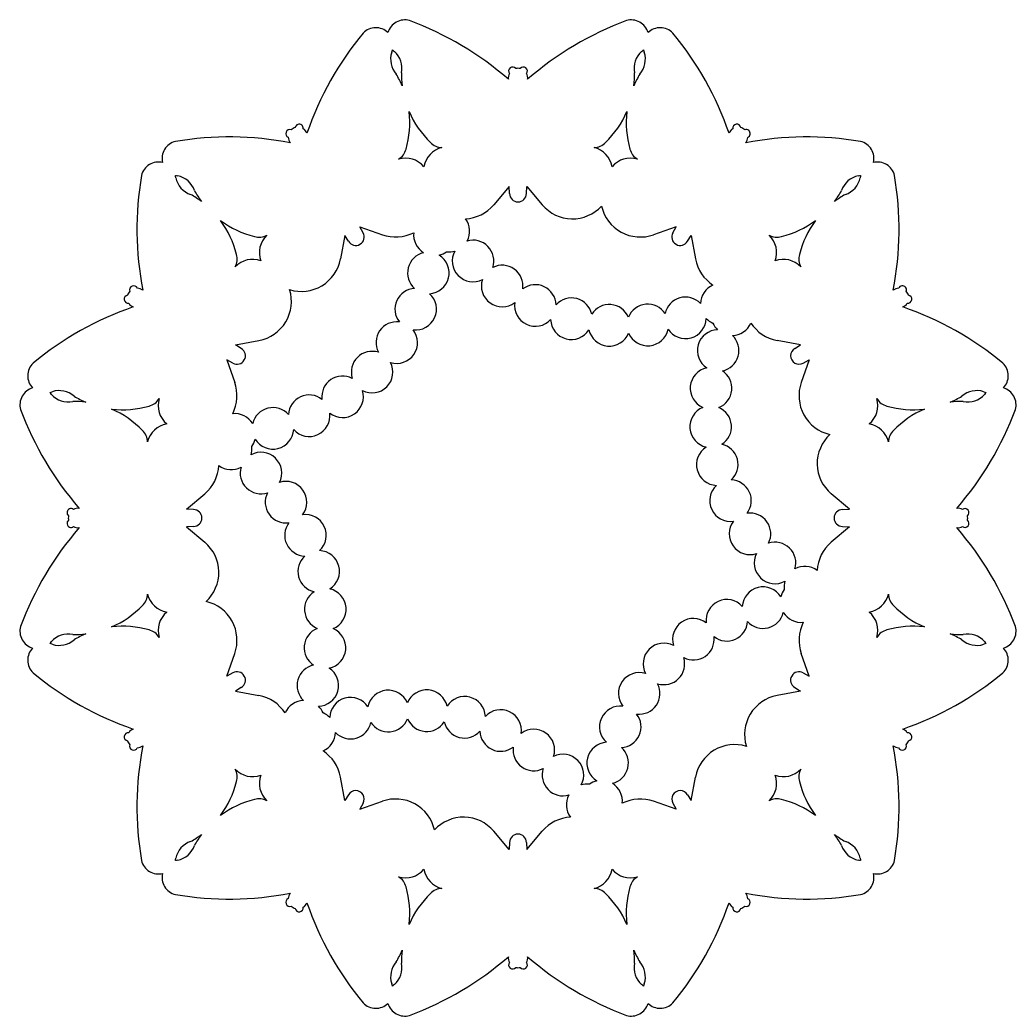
# Model space of a CAD drawing. Extents: x -11 to 241, y -9 to 175.
# Drawn here: x 175.7 to 240.7, y -5 to 60 of the extents above; entities that cross this region are included whole.
import ezdxf

# ---------------------------------------------------------------- set-up
doc = ezdxf.new("R2010")
doc.units = 0
doc.layers.get('0').update_dxf_attribs({"linetype": 'CONTINUOUS'})

msp = doc.modelspace()

# ---------------------------------------------------------------- linework, layer by layer
for p, q in [((207.613774, 49.089856), (206.60365, 47.901696)), ((207.635169, 48.640411), (207.613774, 49.089856)), ((208.733871, 48.640411), (208.755267, 49.089856)), ((208.755267, 49.089856), (209.76539, 47.901696)), ((198.077782, 46.079517), (197.871588, 46.479445)), ((197.871588, 46.479445), (199.340461, 45.955531)), ((218.497452, 46.479445), (217.028579, 45.955531)), ((218.291258, 46.079517), (218.497452, 46.479445)), ((196.883026, 45.908699), (196.602313, 44.374661)), ((197.126277, 45.530166), (196.883026, 45.908699)), ((219.242763, 45.530166), (219.486014, 45.908699)), ((219.486014, 45.908699), (219.766727, 44.374661)), ((189.751252, 38.776924), (191.28529, 39.057637)), ((226.617789, 38.776924), (225.08375, 39.057637)), ((190.129784, 38.533673), (189.751252, 38.776924)), ((226.239256, 38.533673), (226.617789, 38.776924)), ((189.180505, 37.788362), (189.70442, 36.31949)), ((189.580433, 37.582169), (189.180505, 37.788362)), ((227.188535, 37.788362), (226.664621, 36.31949)), ((226.788607, 37.582169), (227.188535, 37.788362)), ((186.570094, 28.046177), (187.758254, 29.056301)), ((229.798946, 28.046177), (228.610786, 29.056301)), ((187.019539, 28.024782), (186.570094, 28.046177)), ((229.349501, 28.024782), (229.798946, 28.046177)), ((187.019539, 26.926079), (186.570094, 26.904684)), ((186.570094, 26.904684), (187.758254, 25.89456)), ((229.798946, 26.904684), (228.610786, 25.89456)), ((229.349501, 26.926079), (229.798946, 26.904684)), ((189.180505, 17.162498), (189.70442, 18.631371)), ((227.188535, 17.162498), (226.664621, 18.631371)), ((189.580433, 17.368692), (189.180505, 17.162498)), ((226.788607, 17.368692), (227.188535, 17.162498)), ((190.129784, 16.417188), (189.751252, 16.173936)), ((226.239256, 16.417188), (226.617789, 16.173936)), ((189.751252, 16.173936), (191.28529, 15.893223)), ((226.617789, 16.173936), (225.08375, 15.893223)), ((196.883026, 9.042162), (196.602313, 10.5762)), ((219.486014, 9.042162), (219.766727, 10.5762)), ((197.126277, 9.420695), (196.883026, 9.042162)), ((219.242763, 9.420695), (219.486014, 9.042162)), ((197.871588, 8.471415), (199.340461, 8.99533)), ((198.077782, 8.871343), (197.871588, 8.471415)), ((218.497452, 8.471415), (217.028579, 8.99533)), ((218.291258, 8.871343), (218.497452, 8.471415)), ((207.613774, 5.861005), (206.60365, 7.049164)), ((208.755267, 5.861005), (209.76539, 7.049164)), ((207.635169, 6.310449), (207.613774, 5.861005)), ((208.733871, 6.310449), (208.755267, 5.861005))]:
    msp.add_line(p, q)
for centre, radius, start, end in [((200.794428, 58.827158), 1.138673, 73.983247, 164.010735), ((193.907176, 40.436926), 20.772922, 48.914998, 69.715981), ((222.461864, 40.436926), 20.772922, 110.284019, 131.085002), ((215.574612, 58.827158), 1.138673, 15.989265, 106.016753), ((198.908664, 58.321869), 1.138673, 45.989265, 136.016753), ((217.460376, 58.321869), 1.138673, 43.983247, 134.010735), ((214.068315, 45.839086), 20.772922, 140.284019, 161.085002), ((202.300725, 45.839086), 20.772922, 18.914998, 39.715981), ((201.345448, 57.398974), 1.47048, 161.852288, 221.353417), ((198.908664, 58.321869), 1.138673, 335.903726, 344.010735), ((200.794428, 58.827158), 1.138673, 225.989265, 234.096274), ((199.145559, 56.809516), 1.47048, 348.646583, 48.147712), ((217.223481, 56.809516), 1.47048, 131.852288, 191.353417), ((215.023593, 57.398974), 1.47048, 318.646583, 18.147712), ((215.574612, 58.827158), 1.138673, 305.903726, 314.010735), ((217.460376, 58.321869), 1.138673, 195.989265, 204.096274), ((207.829621, 56.634018), 0.260081, 38.05372, 218.05372), ((208.18452, 56.180645), 0.631777, 76.255776, 103.744224), ((208.540206, 56.632505), 0.261634, 321.791639, 141.791639), ((195.000631, 53.258818), 6.124392, 23.222973, 31.156327), ((206.710409, 56.396444), 6.124392, 178.843673, 186.777027), ((208.18452, 56.180645), 0.631777, 152.363216, 187.863148), ((208.18452, 56.180645), 0.631777, 352.136852, 27.327502), ((209.658631, 56.396444), 6.124392, 353.222973, 1.156327), ((221.368409, 53.258818), 6.124392, 148.843673, 156.777027), ((195.000631, 53.258818), 6.124392, 343.73927, 6.777027), ((206.710409, 56.396444), 6.124392, 203.222973, 226.26073), ((209.658631, 56.396444), 6.124392, 313.73927, 336.777027), ((221.368409, 53.258818), 6.124392, 173.222973, 196.26073), ((193.297875, 52.550059), 0.260081, 68.05372, 248.05372), ((193.831913, 52.334875), 0.631777, 106.255776, 133.744224), ((193.914016, 52.904041), 0.261634, 351.791639, 171.791639), ((193.831913, 52.334875), 0.631777, 22.136852, 57.327502), ((222.537127, 52.334875), 0.631777, 122.363216, 157.863148), ((222.456462, 52.904958), 0.260081, 8.05372, 188.05372), ((222.537127, 52.334875), 0.631777, 46.255776, 73.744224), ((223.071091, 52.548355), 0.261634, 291.791639, 111.791639), ((186.108649, 50.931777), 1.138673, 103.983247, 194.010735), ((189.33923, 31.561742), 20.772922, 78.914998, 99.715981), ((193.831913, 52.334875), 0.631777, 182.363216, 217.863148), ((227.02981, 31.561742), 20.772922, 80.284019, 101.085002), ((222.537127, 52.334875), 0.631777, 322.136852, 357.327502), ((230.260391, 50.931777), 1.138673, 345.989265, 76.016753), ((199.872235, 51.772442), 1.033378, 300.532955, 347.224758), ((203.567385, 50.13365), 1.544828, 102.802988, 170.396002), ((203.234664, 52.673403), 1.033378, 222.775242, 269.467045), ((213.134376, 52.673403), 1.033378, 270.532955, 317.224758), ((212.801656, 50.13365), 1.544828, 9.603998, 77.197012), ((216.496805, 51.772442), 1.033378, 192.775242, 239.467045), ((184.728174, 49.551301), 1.138673, 75.989265, 166.016753), ((200.853967, 49.406592), 1.544828, 39.603998, 107.197012), ((215.515073, 49.406592), 1.544828, 72.802988, 140.396002), ((231.640866, 49.551301), 1.138673, 13.983247, 104.010735), ((204.098208, 46.32072), 20.772922, 170.284019, 191.085002), ((186.108649, 50.931777), 1.138673, 255.989265, 264.096274), ((184.728174, 49.551301), 1.138673, 5.903726, 14.010735), ((187.299938, 49.970443), 1.47048, 191.852288, 251.353417), ((185.689507, 48.360013), 1.47048, 18.646583, 78.147712), ((230.679533, 48.360013), 1.47048, 101.852288, 161.353417), ((229.069102, 49.970443), 1.47048, 288.646583, 348.147712), ((230.260391, 50.931777), 1.138673, 275.903726, 284.010735), ((231.640866, 49.551301), 1.138673, 165.989265, 174.096274), ((212.270832, 46.32072), 20.772922, 348.914998, 9.715981), ((192.447396, 51.784707), 6.124392, 208.843673, 216.777027), ((223.921644, 51.784707), 6.124392, 323.222973, 331.156327), ((183.875243, 43.212555), 6.124392, 53.222973, 61.156327), ((208.18452, 48.640411), 0.549351, 180, 360), ((232.493797, 43.212555), 6.124392, 118.843673, 126.777027), ((204.633751, 49.576422), 2.585577, 272.947567, 319.630198), ((211.735289, 49.576422), 2.585577, 220.369802, 317.353681), ((216.15996, 48.390835), 2.585577, 192.646319, 289.630198), ((183.875243, 43.212555), 6.124392, 13.73927, 36.777027), ((192.447396, 51.784707), 6.124392, 233.222973, 256.26073), ((203.674727, 46.191139), 1.35552, 331.377098, 36.333669), ((223.921644, 51.784707), 6.124392, 283.73927, 306.777027), ((232.493797, 43.212555), 6.124392, 143.222973, 166.26073), ((191.298833, 46.822586), 1.033378, 252.775242, 299.467045), ((192.856854, 44.789456), 1.544828, 132.802988, 200.396002), ((197.602029, 45.804842), 0.549351, 210, 30), ((200.20908, 48.390835), 2.585577, 250.369802, 297.052433), ((202.732261, 45.938606), 1.35552, 173.666331, 238.622902), ((205.252366, 44.242916), 1.35552, 341.662812, 106.622902), ((218.767011, 45.804842), 0.549351, 150, 330), ((223.512186, 44.789456), 1.544828, 339.603998, 47.197012), ((225.070207, 46.822586), 1.033378, 240.532955, 287.224758), ((202.732261, 45.938606), 1.35552, 283.377098, 306.094249), ((203.674727, 46.191139), 1.35552, 263.905751, 286.622902), ((205.252366, 44.242916), 1.35552, 151.377098, 296.908617), ((190.870494, 42.803097), 1.544828, 69.603998, 137.197012), ((188.837364, 44.361118), 1.033378, 330.532955, 17.224758), ((194.058968, 44.840066), 2.585577, 252.646319, 349.630198), ((202.340097, 43.462576), 1.35552, 103.377098, 228.337188), ((202.340097, 43.462576), 1.35552, 273.091383, 58.622902), ((222.310072, 44.840066), 2.585577, 190.369802, 237.052433), ((225.498546, 42.803097), 1.544828, 42.802988, 110.396002), ((227.531676, 44.361118), 1.033378, 162.775242, 209.467045), ((207.152521, 42.607701), 1.35552, 351.948526, 116.908617), ((207.152521, 42.607701), 1.35552, 161.662812, 307.194331), ((183.325075, 41.828038), 0.631777, 136.255776, 163.744224), ((183.111595, 42.362001), 0.261634, 21.791639, 201.791639), ((183.325075, 41.828038), 0.631777, 52.136852, 87.327502), ((190.819884, 41.600982), 2.585577, 280.369802, 17.353681), ((201.512122, 41.096361), 1.35552, 93.091383, 218.051474), ((209.314118, 41.33805), 1.35552, 2.234241, 127.194331), ((221.44797, 41.428812), 1.35552, 113.666331, 178.622902), ((233.043965, 41.828038), 0.631777, 92.363216, 127.863148), ((233.259148, 42.362076), 0.260081, 338.05372, 158.05372), ((233.043965, 41.828038), 0.631777, 16.255776, 43.744224), ((182.754993, 41.747373), 0.260081, 98.05372, 278.05372), ((201.512122, 41.096361), 1.35552, 262.805669, 48.337188), ((211.667683, 40.474771), 1.35552, 12.519955, 137.480045), ((219.107583, 40.530422), 1.35552, 43.377098, 168.337188), ((233.613131, 41.745935), 0.261634, 261.791639, 81.791639), ((189.820864, 21.591635), 20.772922, 108.914998, 129.715981), ((183.325075, 41.828038), 0.631777, 212.363216, 247.863148), ((209.314118, 41.33805), 1.35552, 171.948526, 317.480045), ((214.137569, 40.04561), 1.35552, 22.805669, 147.765759), ((216.644393, 40.064361), 1.35552, 33.091383, 158.051474), ((233.043965, 41.828038), 0.631777, 292.136852, 327.327502), ((226.548176, 21.591635), 20.772922, 50.284019, 71.085002), ((211.667683, 40.474771), 1.35552, 182.234241, 327.765759), ((219.107583, 40.530422), 1.35552, 213.091383, 358.622902), ((221.44797, 41.428812), 1.35552, 223.377098, 246.094249), ((200.27495, 38.916012), 1.35552, 82.805669, 207.765759), ((200.27495, 38.916012), 1.35552, 252.519955, 38.051474), ((214.137569, 40.04561), 1.35552, 192.519955, 338.051474), ((216.644393, 40.064361), 1.35552, 202.805669, 348.337188), ((221.239512, 38.398493), 1.35552, 91.377098, 236.908617), ((222.137902, 40.73888), 1.35552, 203.905751, 226.622902), ((222.137902, 40.73888), 1.35552, 271.377098, 336.333669), ((225.549156, 41.600982), 2.585577, 212.947567, 259.630198), ((221.239512, 38.398493), 1.35552, 281.662812, 46.622902), ((189.855109, 38.057921), 0.549351, 240, 60), ((198.668342, 36.991608), 1.35552, 72.519955, 197.480045), ((226.513931, 38.057921), 0.549351, 120, 300), ((177.338082, 36.751286), 1.138673, 133.983247, 224.010735), ((198.668342, 36.991608), 1.35552, 242.234241, 27.765759), ((220.773451, 35.935303), 1.35552, 101.662812, 247.194331), ((220.773451, 35.935303), 1.35552, 291.948526, 56.908617), ((239.030958, 36.751286), 1.138673, 315.989265, 46.016753), ((196.743939, 35.385001), 1.35552, 62.234241, 187.194331), ((176.832793, 34.865522), 1.138673, 105.989265, 196.016753), ((178.260976, 34.314503), 1.47048, 48.646583, 108.147712), ((187.269115, 35.45087), 2.585577, 332.947567, 19.630198), ((196.743939, 35.385001), 1.35552, 231.948526, 17.480045), ((229.099925, 35.45087), 2.585577, 160.369802, 257.353681), ((238.108064, 34.314503), 1.47048, 71.852288, 131.353417), ((239.536247, 34.865522), 1.138673, 343.983247, 74.010735), ((177.338082, 36.751286), 1.138673, 285.989265, 294.096274), ((176.832793, 34.865522), 1.138673, 35.903726, 44.010735), ((178.850435, 36.514392), 1.47048, 221.852288, 281.353417), ((182.401132, 40.65932), 6.124392, 238.843673, 246.777027), ((183.887508, 35.787715), 1.033378, 282.775242, 329.467045), ((186.253359, 34.805983), 1.544828, 162.802988, 230.396002), ((194.56359, 34.147828), 1.35552, 51.948526, 176.908617), ((230.115681, 34.805983), 1.544828, 309.603998, 17.197012), ((232.481532, 35.787715), 1.033378, 210.532955, 257.224758), ((233.967908, 40.65932), 6.124392, 293.222973, 301.156327), ((237.518605, 36.514392), 1.47048, 258.646583, 318.147712), ((239.030958, 36.751286), 1.138673, 245.903726, 254.010735), ((239.536247, 34.865522), 1.138673, 135.989265, 144.096274), ((195.223025, 41.752774), 20.772922, 200.284019, 221.085002), ((179.263506, 28.949541), 6.124392, 83.222973, 91.156327), ((182.401132, 40.65932), 6.124392, 263.222973, 286.26073), ((179.263506, 28.949541), 6.124392, 43.73927, 66.777027), ((192.197374, 33.319853), 1.35552, 41.662812, 166.622902), ((220.7547, 33.428479), 1.35552, 111.948526, 257.480045), ((220.7547, 33.428479), 1.35552, 302.234241, 67.194331), ((233.967908, 40.65932), 6.124392, 253.73927, 276.777027), ((237.105534, 28.949541), 6.124392, 113.222973, 136.26073), ((237.105534, 28.949541), 6.124392, 88.843673, 96.777027), ((221.146015, 41.752774), 20.772922, 318.914998, 339.715981), ((189.721345, 32.927689), 1.35552, 31.377098, 96.333669), ((194.56359, 34.147828), 1.35552, 221.662812, 7.194331), ((182.986548, 32.425287), 1.033378, 0.532955, 47.224758), ((185.526301, 32.092566), 1.544828, 99.603998, 167.197012), ((192.197374, 33.319853), 1.35552, 211.377098, 356.908617), ((230.842739, 32.092566), 1.544828, 12.802988, 80.396002), ((233.382492, 32.425287), 1.033378, 132.775242, 179.467045), ((189.721345, 32.927689), 1.35552, 323.905751, 346.622902), ((230.285512, 31.026199), 2.585577, 132.646319, 229.630198), ((189.468812, 31.985224), 1.35552, 343.377098, 6.094249), ((221.18386, 30.958593), 1.35552, 122.234241, 267.765759), ((221.18386, 30.958593), 1.35552, 312.519955, 77.480045), ((191.417034, 30.407584), 1.35552, 333.091383, 118.622902), ((186.083528, 31.026199), 2.585577, 310.369802, 357.052433), ((189.468812, 31.985224), 1.35552, 233.666331, 298.622902), ((191.417034, 30.407584), 1.35552, 163.377098, 288.337188), ((222.04714, 28.605028), 1.35552, 322.805669, 87.765759), ((193.05225, 28.50743), 1.35552, 322.805669, 108.337188), ((222.04714, 28.605028), 1.35552, 132.519955, 278.051474), ((193.05225, 28.50743), 1.35552, 153.091383, 278.051474), ((179.027445, 27.831116), 0.261634, 51.791639, 231.791639), ((179.479305, 27.47543), 0.631777, 82.136852, 117.327502), ((187.019539, 27.47543), 0.549351, 270, 90), ((229.349501, 27.47543), 0.549351, 90, 270), ((236.889735, 27.47543), 0.631777, 62.363216, 97.863148), ((237.343108, 27.830329), 0.260081, 308.05372, 128.05372), ((179.025932, 27.120531), 0.260081, 128.05372, 308.05372), ((179.479305, 27.47543), 0.631777, 166.255776, 193.744224), ((194.321901, 26.345832), 1.35552, 312.519955, 98.051474), ((223.316791, 26.443431), 1.35552, 333.091383, 98.051474), ((237.341595, 27.119744), 0.261634, 231.791639, 51.791639), ((236.889735, 27.47543), 0.631777, 346.255776, 13.744224), ((195.223025, 13.198086), 20.772922, 138.914998, 159.715981), ((179.479305, 27.47543), 0.631777, 242.363216, 277.863148), ((194.321901, 26.345832), 1.35552, 142.805669, 267.765759), ((223.316791, 26.443431), 1.35552, 142.805669, 288.337188), ((236.889735, 27.47543), 0.631777, 262.136852, 297.327502), ((221.146015, 13.198086), 20.772922, 20.284019, 41.085002), ((186.083528, 23.924661), 2.585577, 312.646319, 49.630198), ((195.18518, 23.992268), 1.35552, 302.234241, 87.765759), ((224.952006, 24.543276), 1.35552, 343.377098, 108.337188), ((230.285512, 23.924661), 2.585577, 130.369802, 177.052433), ((195.18518, 23.992268), 1.35552, 132.519955, 257.480045), ((224.952006, 24.543276), 1.35552, 153.091383, 298.622902), ((226.900228, 22.965637), 1.35552, 53.666331, 118.622902), ((195.61434, 21.522381), 1.35552, 291.948526, 77.480045), ((224.171666, 21.631007), 1.35552, 31.377098, 176.908617), ((226.647696, 22.023172), 1.35552, 143.905751, 166.622902), ((226.900228, 22.965637), 1.35552, 163.377098, 186.094249), ((182.986548, 22.525574), 1.033378, 312.775242, 359.467045), ((185.526301, 22.858295), 1.544828, 192.802988, 260.396002), ((195.61434, 21.522381), 1.35552, 122.234241, 247.194331), ((221.80545, 20.803033), 1.35552, 41.662812, 187.194331), ((230.842739, 22.858295), 1.544828, 279.603998, 347.197012), ((233.382492, 22.525574), 1.033378, 180.532955, 227.224758), ((179.263506, 26.001319), 6.124392, 293.222973, 316.26073), ((187.269115, 19.49999), 2.585577, 340.369802, 77.353681), ((237.105534, 26.001319), 6.124392, 223.73927, 246.777027), ((186.253359, 20.144877), 1.544828, 129.603998, 197.197012), ((219.625102, 19.56586), 1.35552, 51.948526, 197.480045), ((224.171666, 21.631007), 1.35552, 221.662812, 346.622902), ((226.647696, 22.023172), 1.35552, 211.377098, 276.333669), ((230.115681, 20.144877), 1.544828, 342.802988, 50.396002), ((176.832793, 20.085338), 1.138673, 163.983247, 254.010735), ((182.401132, 14.291541), 6.124392, 73.73927, 96.777027), ((183.887508, 19.163145), 1.033378, 30.532955, 77.224758), ((195.595589, 19.015558), 1.35552, 111.948526, 236.908617), ((195.595589, 19.015558), 1.35552, 281.662812, 67.194331), ((221.80545, 20.803033), 1.35552, 231.948526, 356.908617), ((229.099925, 19.49999), 2.585577, 152.947567, 199.630198), ((232.481532, 19.163145), 1.033378, 102.775242, 149.467045), ((233.967908, 14.291541), 6.124392, 83.222973, 106.26073), ((239.536247, 20.085338), 1.138673, 285.989265, 16.016753), ((178.850435, 18.436469), 1.47048, 78.646583, 138.147712), ((178.260976, 20.636358), 1.47048, 251.852288, 311.353417), ((179.263506, 26.001319), 6.124392, 268.843673, 276.777027), ((182.401132, 14.291541), 6.124392, 113.222973, 121.156327), ((219.625102, 19.56586), 1.35552, 242.234241, 7.194331), ((237.105534, 26.001319), 6.124392, 263.222973, 271.156327), ((233.967908, 14.291541), 6.124392, 58.843673, 66.777027), ((238.108064, 20.636358), 1.47048, 228.646583, 288.147712), ((237.518605, 18.436469), 1.47048, 41.852288, 101.353417), ((177.338082, 18.199574), 1.138673, 135.989265, 226.016753), ((176.832793, 20.085338), 1.138673, 315.989265, 324.096274), ((177.338082, 18.199574), 1.138673, 65.903726, 74.010735), ((217.700698, 17.959253), 1.35552, 62.234241, 207.765759), ((239.030958, 18.199574), 1.138673, 105.989265, 114.096274), ((239.536247, 20.085338), 1.138673, 215.903726, 224.010735), ((239.030958, 18.199574), 1.138673, 313.983247, 44.010735), ((217.700698, 17.959253), 1.35552, 252.519955, 17.480045), ((195.129528, 16.552368), 1.35552, 101.662812, 226.622902), ((195.129528, 16.552368), 1.35552, 271.377098, 56.908617), ((189.820864, 33.359225), 20.772922, 230.284019, 251.085002), ((189.855109, 16.89294), 0.549351, 300, 120), ((216.094091, 16.034849), 1.35552, 72.519955, 218.051474), ((226.513931, 16.89294), 0.549351, 60, 240), ((226.548176, 33.359225), 20.772922, 288.914998, 309.715981), ((202.231471, 14.905251), 1.35552, 12.519955, 158.051474), ((216.094091, 16.034849), 1.35552, 262.805669, 27.765759), ((190.819884, 13.349878), 2.585577, 32.947567, 79.630198), ((197.261457, 14.420439), 1.35552, 33.091383, 178.622902), ((199.724647, 14.886499), 1.35552, 22.805669, 168.337188), ((204.701357, 14.47609), 1.35552, 2.234241, 147.765759), ((225.549156, 13.349878), 2.585577, 100.369802, 197.353681), ((194.231138, 14.211981), 1.35552, 91.377098, 156.333669), ((194.231138, 14.211981), 1.35552, 23.905751, 46.622902), ((207.054922, 13.612811), 1.35552, 351.948526, 137.480045), ((214.856918, 13.8545), 1.35552, 82.805669, 228.337188), ((194.92107, 13.522048), 1.35552, 43.377098, 66.094249), ((199.724647, 14.886499), 1.35552, 213.091383, 338.051474), ((202.231471, 14.905251), 1.35552, 202.805669, 327.765759), ((214.856918, 13.8545), 1.35552, 273.091383, 38.051474), ((183.325075, 13.122823), 0.631777, 112.136852, 147.327502), ((197.261457, 14.420439), 1.35552, 223.377098, 348.337188), ((204.701357, 14.47609), 1.35552, 192.519955, 317.480045), ((209.216519, 12.34316), 1.35552, 341.662812, 127.194331), ((233.043965, 13.122823), 0.631777, 32.363216, 67.863148), ((182.755909, 13.204926), 0.261634, 81.791639, 261.791639), ((194.92107, 13.522048), 1.35552, 293.666331, 358.622902), ((207.054922, 13.612811), 1.35552, 182.234241, 307.194331), ((233.614047, 13.203488), 0.260081, 278.05372, 98.05372), ((183.325075, 13.122823), 0.631777, 196.255776, 223.744224), ((183.109892, 12.588785), 0.260081, 158.05372, 338.05372), ((204.098208, 8.63014), 20.772922, 168.914998, 189.715981), ((183.325075, 13.122823), 0.631777, 272.363216, 307.863148), ((209.216519, 12.34316), 1.35552, 171.948526, 296.908617), ((214.028943, 11.488285), 1.35552, 93.091383, 238.622902), ((214.028943, 11.488285), 1.35552, 283.377098, 48.337188), ((222.310072, 10.110794), 2.585577, 72.646319, 169.630198), ((212.270832, 8.63014), 20.772922, 350.284019, 11.085002), ((233.043965, 13.122823), 0.631777, 232.136852, 267.327502), ((233.257445, 12.58886), 0.261634, 201.791639, 21.791639), ((233.043965, 13.122823), 0.631777, 316.255776, 343.744224), ((194.058968, 10.110794), 2.585577, 10.369802, 57.052433), ((211.116674, 10.707944), 1.35552, 331.377098, 116.908617), ((190.870494, 12.147764), 1.544828, 222.802988, 290.396002), ((188.837364, 10.589743), 1.033378, 342.775242, 29.467045), ((211.116674, 10.707944), 1.35552, 161.662812, 286.622902), ((225.498546, 12.147764), 1.544828, 249.603998, 317.197012), ((227.531676, 10.589743), 1.033378, 150.532955, 197.224758), ((192.856854, 10.161405), 1.544828, 159.603998, 227.197012), ((223.512186, 10.161405), 1.544828, 312.802988, 20.396002), ((183.875243, 11.738306), 6.124392, 323.222973, 346.26073), ((212.694313, 8.759722), 1.35552, 83.905751, 106.622902), ((213.636779, 9.012255), 1.35552, 103.377098, 126.094249), ((213.636779, 9.012255), 1.35552, 353.666331, 58.622902), ((232.493797, 11.738306), 6.124392, 193.73927, 216.777027), ((192.447396, 3.166153), 6.124392, 103.73927, 126.777027), ((191.298833, 8.128274), 1.033378, 60.532955, 107.224758), ((197.602029, 9.146019), 0.549351, 330, 150), ((200.20908, 6.560025), 2.585577, 12.646319, 109.630198), ((212.694313, 8.759722), 1.35552, 151.377098, 216.333669), ((216.15996, 6.560025), 2.585577, 70.369802, 117.052433), ((218.767011, 9.146019), 0.549351, 30, 210), ((225.070207, 8.128274), 1.033378, 72.775242, 119.467045), ((223.921644, 3.166153), 6.124392, 53.222973, 76.26073), ((204.633751, 5.374439), 2.585577, 40.369802, 137.353681), ((211.735289, 5.374439), 2.585577, 92.947567, 139.630198), ((183.875243, 11.738306), 6.124392, 298.843673, 306.777027), ((192.447396, 3.166153), 6.124392, 143.222973, 151.156327), ((208.18452, 6.310449), 0.549351, 360, 180), ((223.921644, 3.166153), 6.124392, 28.843673, 36.777027), ((232.493797, 11.738306), 6.124392, 233.222973, 241.156327), ((187.299938, 4.980418), 1.47048, 108.646583, 168.147712), ((185.689507, 6.590848), 1.47048, 281.852288, 341.353417), ((230.679533, 6.590848), 1.47048, 198.646583, 258.147712), ((229.069102, 4.980418), 1.47048, 11.852288, 71.353417), ((184.728174, 5.399559), 1.138673, 345.989265, 354.096274), ((231.640866, 5.399559), 1.138673, 185.903726, 194.010735), ((184.728174, 5.399559), 1.138673, 193.983247, 284.010735), ((186.108649, 4.019084), 1.138673, 95.903726, 104.010735), ((200.853967, 5.544269), 1.544828, 252.802988, 320.396002), ((203.567385, 4.817211), 1.544828, 189.603998, 257.197012), ((212.801656, 4.817211), 1.544828, 282.802988, 350.396002), ((215.515073, 5.544269), 1.544828, 219.603998, 287.197012), ((230.260391, 4.019084), 1.138673, 75.989265, 84.096274), ((231.640866, 5.399559), 1.138673, 255.989265, 346.016753), ((186.108649, 4.019084), 1.138673, 165.989265, 256.016753), ((199.872235, 3.178418), 1.033378, 12.775242, 59.467045), ((216.496805, 3.178418), 1.033378, 120.532955, 167.224758), ((230.260391, 4.019084), 1.138673, 283.983247, 14.010735), ((195.000631, 1.692042), 6.124392, 353.222973, 16.26073), ((203.234664, 2.277458), 1.033378, 90.532955, 137.224758), ((213.134376, 2.277458), 1.033378, 42.775242, 89.467045), ((221.368409, 1.692042), 6.124392, 163.73927, 186.777027), ((189.33923, 23.389118), 20.772922, 260.284019, 281.085002), ((193.297949, 2.402506), 0.261634, 111.791639, 291.791639), ((193.831913, 2.615985), 0.631777, 142.136852, 177.327502), ((206.710409, -1.445583), 6.124392, 133.73927, 156.777027), ((209.658631, -1.445583), 6.124392, 23.222973, 46.26073), ((223.071166, 2.400802), 0.260081, 248.05372, 68.05372), ((227.02981, 23.389118), 20.772922, 258.914998, 279.715981), ((222.537127, 2.615985), 0.631777, 2.363216, 37.863148), ((193.831913, 2.615985), 0.631777, 226.255776, 253.744224), ((193.912578, 2.045903), 0.260081, 188.05372, 8.05372), ((193.831913, 2.615985), 0.631777, 302.363216, 337.863148), ((214.068315, 9.111774), 20.772922, 198.914998, 219.715981), ((202.300725, 9.111774), 20.772922, 320.284019, 341.085002), ((222.537127, 2.615985), 0.631777, 202.136852, 237.327502), ((222.455025, 2.04682), 0.261634, 171.791639, 351.791639), ((222.537127, 2.615985), 0.631777, 286.255776, 313.744224), ((195.000631, 1.692042), 6.124392, 328.843673, 336.777027), ((206.710409, -1.445583), 6.124392, 173.222973, 181.156327), ((193.907176, 14.513935), 20.772922, 290.284019, 311.085002), ((208.18452, -1.229784), 0.631777, 172.136852, 207.327502), ((208.18452, -1.229784), 0.631777, 332.363216, 7.863148), ((222.461864, 14.513935), 20.772922, 228.914998, 249.715981), ((209.658631, -1.445583), 6.124392, 358.843673, 6.777027), ((221.368409, 1.692042), 6.124392, 203.222973, 211.156327), ((201.345448, -2.448113), 1.47048, 138.646583, 198.147712), ((199.145559, -1.858655), 1.47048, 311.852288, 11.353417), ((207.828834, -1.681645), 0.261634, 141.791639, 321.791639), ((208.18452, -1.229784), 0.631777, 256.255776, 283.744224), ((208.539419, -1.683158), 0.260081, 218.05372, 38.05372), ((217.223481, -1.858655), 1.47048, 168.646583, 228.147712), ((215.023593, -2.448113), 1.47048, 341.852288, 41.353417), ((198.908664, -3.371008), 1.138673, 15.989265, 24.096274), ((200.794428, -3.876297), 1.138673, 125.903726, 134.010735), ((215.574612, -3.876297), 1.138673, 45.989265, 54.096274), ((217.460376, -3.371008), 1.138673, 155.903726, 164.010735), ((198.908664, -3.371008), 1.138673, 223.983247, 314.010735), ((200.794428, -3.876297), 1.138673, 195.989265, 286.016753), ((215.574612, -3.876297), 1.138673, 253.983247, 344.010735), ((217.460376, -3.371008), 1.138673, 225.989265, 316.016753)]:
    msp.add_arc(centre, radius, start, end)

doc.saveas('drawing.dxf')
